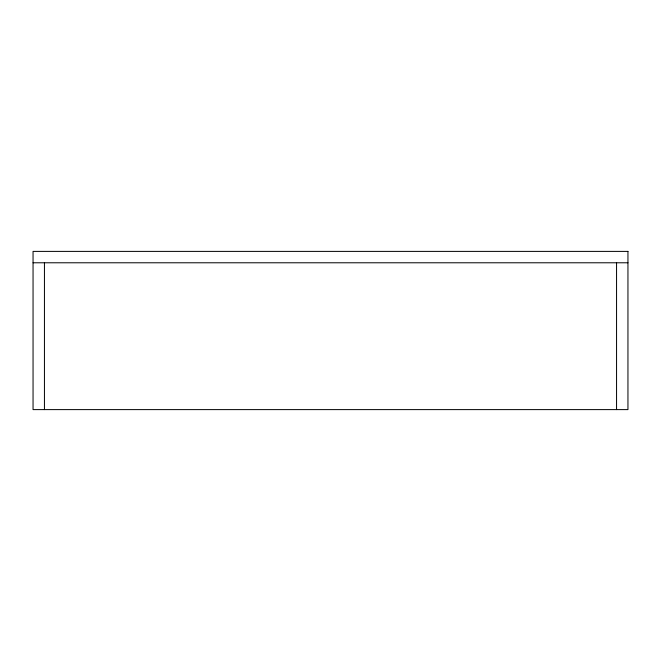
<?xml version="1.0" encoding="UTF-8"?>
<svg xmlns="http://www.w3.org/2000/svg" width="661" height="661" viewBox="0 0 661 661"><rect width="100%" height="100%" fill="white"/><g stroke="black" fill="none" stroke-linecap="round" stroke-linejoin="round"><path stroke-width="0.99" d="M33.05 262.781L627.95 262.781M616.556 262.781L616.556 409.605M44.444 262.781L44.444 409.605M627.95 251.395L33.05 251.395L33.05 409.605L627.95 409.605L627.95 251.395"/></g></svg>
